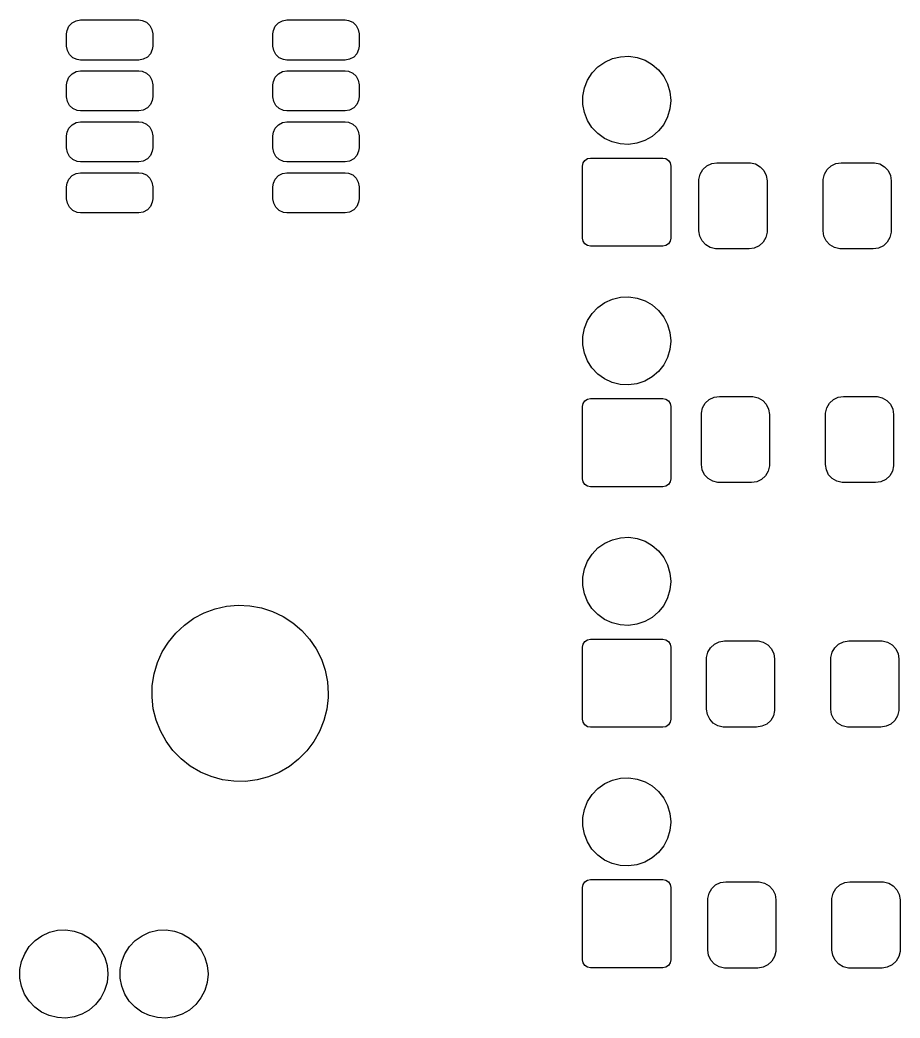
# Model space of a CAD drawing. Extents: x 10 to 584, y -410 to -10.
# Drawn here: x 224.91 to 246.88, y -203.02 to -178.12 of the extents above; entities that cross this region are included whole.
import ezdxf

# ---------------------------------------------------------------- set-up
doc = ezdxf.new("R2010")
doc.units = 0
doc.layers.add('BLACK', color=7, linetype='CONTINUOUS')

msp = doc.modelspace()

# ---------------------------------------------------------------- linework, layer by layer
at = {"layer": 'BLACK', "linetype": 'CONTINUOUS'}
for p, q in [((226.135, -178.282), (226.213, -178.197)), ((226.213, -178.197), (226.314, -178.143)), ((226.314, -178.143), (226.427, -178.124)), ((226.427, -178.124), (227.877, -178.124)), ((227.877, -178.124), (227.964, -178.135)), ((227.964, -178.135), (228.069, -178.181)), ((228.069, -178.181), (228.154, -178.259)), ((228.154, -178.259), (228.208, -178.36)), ((231.285, -178.282), (231.363, -178.197)), ((231.363, -178.197), (231.464, -178.143)), ((231.464, -178.143), (231.577, -178.124)), ((231.577, -178.124), (233.027, -178.124)), ((233.027, -178.124), (233.114, -178.135)), ((233.114, -178.135), (233.219, -178.181)), ((233.219, -178.181), (233.304, -178.259)), ((233.304, -178.259), (233.358, -178.36)), ((226.077, -178.474), (226.088, -178.387)), ((226.077, -178.774), (226.077, -178.474)), ((226.088, -178.387), (226.135, -178.282)), ((228.208, -178.36), (228.227, -178.474)), ((228.227, -178.474), (228.227, -178.774)), ((231.227, -178.474), (231.238, -178.387)), ((231.227, -178.774), (231.227, -178.474)), ((231.238, -178.387), (231.285, -178.282)), ((233.358, -178.36), (233.377, -178.474)), ((233.377, -178.474), (233.377, -178.774)), ((226.096, -178.887), (226.077, -178.774)), ((226.151, -178.988), (226.096, -178.887)), ((226.235, -179.066), (226.151, -178.988)), ((228.17, -178.966), (228.092, -179.05)), ((228.216, -178.861), (228.17, -178.966)), ((228.227, -178.774), (228.216, -178.861)), ((231.246, -178.887), (231.227, -178.774)), ((231.301, -178.988), (231.246, -178.887)), ((231.385, -179.066), (231.301, -178.988)), ((233.32, -178.966), (233.242, -179.05)), ((233.366, -178.861), (233.32, -178.966)), ((233.377, -178.774), (233.366, -178.861)), ((226.34, -179.113), (226.235, -179.066)), ((226.427, -179.124), (226.34, -179.113)), ((227.877, -179.124), (226.427, -179.124)), ((227.991, -179.105), (227.877, -179.124)), ((228.092, -179.05), (227.991, -179.105)), ((231.49, -179.113), (231.385, -179.066)), ((231.577, -179.124), (231.49, -179.113)), ((233.027, -179.124), (231.577, -179.124)), ((233.141, -179.105), (233.027, -179.124)), ((233.242, -179.05), (233.141, -179.105)), ((239.338, -179.296), (239.509, -179.175)), ((239.509, -179.175), (239.699, -179.089)), ((239.699, -179.089), (239.902, -179.04)), ((239.902, -179.04), (240.111, -179.03)), ((240.111, -179.03), (240.318, -179.06)), ((240.318, -179.06), (240.515, -179.129)), ((240.515, -179.129), (240.696, -179.233)), ((240.696, -179.233), (240.854, -179.37)), ((226.135, -179.552), (226.213, -179.467)), ((226.213, -179.467), (226.314, -179.413)), ((226.314, -179.413), (226.427, -179.394)), ((226.427, -179.394), (227.877, -179.394)), ((227.877, -179.394), (227.964, -179.405)), ((227.964, -179.405), (228.069, -179.451)), ((228.069, -179.451), (228.154, -179.529)), ((231.285, -179.552), (231.363, -179.467)), ((231.363, -179.467), (231.464, -179.413)), ((231.464, -179.413), (231.577, -179.394)), ((231.577, -179.394), (233.027, -179.394)), ((233.027, -179.394), (233.114, -179.405)), ((233.114, -179.405), (233.219, -179.451)), ((233.219, -179.451), (233.304, -179.529)), ((239.081, -179.623), (239.194, -179.447)), ((239.194, -179.447), (239.338, -179.296)), ((240.854, -179.37), (240.983, -179.535)), ((226.077, -179.744), (226.088, -179.657)), ((226.077, -180.044), (226.077, -179.744)), ((226.088, -179.657), (226.135, -179.552)), ((228.154, -179.529), (228.208, -179.63)), ((228.208, -179.63), (228.227, -179.744)), ((228.227, -179.744), (228.227, -180.044)), ((231.227, -179.744), (231.238, -179.657)), ((231.227, -180.044), (231.227, -179.744)), ((231.238, -179.657), (231.285, -179.552)), ((233.304, -179.529), (233.358, -179.63)), ((233.358, -179.63), (233.377, -179.744)), ((233.377, -179.744), (233.377, -180.044)), ((239.002, -179.816), (239.081, -179.623)), ((240.983, -179.535), (241.079, -179.72)), ((241.079, -179.72), (241.137, -179.921)), ((238.962, -180.021), (239.002, -179.816)), ((241.137, -179.921), (241.157, -180.129)), ((226.096, -180.157), (226.077, -180.044)), ((226.151, -180.258), (226.096, -180.157)), ((226.235, -180.336), (226.151, -180.258)), ((228.17, -180.236), (228.092, -180.32)), ((228.216, -180.131), (228.17, -180.236)), ((228.227, -180.044), (228.216, -180.131)), ((231.246, -180.157), (231.227, -180.044)), ((231.301, -180.258), (231.246, -180.157)), ((231.385, -180.336), (231.301, -180.258)), ((233.32, -180.236), (233.242, -180.32)), ((233.366, -180.131), (233.32, -180.236)), ((233.377, -180.044), (233.366, -180.131)), ((238.962, -180.23), (238.962, -180.021)), ((239.001, -180.436), (238.962, -180.23)), ((241.157, -180.135), (241.136, -180.342)), ((241.157, -180.129), (241.157, -180.135)), ((226.34, -180.383), (226.235, -180.336)), ((226.427, -180.394), (226.34, -180.383)), ((227.877, -180.394), (226.427, -180.394)), ((227.991, -180.375), (227.877, -180.394)), ((228.092, -180.32), (227.991, -180.375)), ((231.49, -180.383), (231.385, -180.336)), ((231.577, -180.394), (231.49, -180.383)), ((233.027, -180.394), (231.577, -180.394)), ((233.141, -180.375), (233.027, -180.394)), ((233.242, -180.32), (233.141, -180.375)), ((239.078, -180.63), (239.001, -180.436)), ((241.136, -180.342), (241.076, -180.543)), ((226.135, -180.822), (226.213, -180.737)), ((226.213, -180.737), (226.314, -180.683)), ((226.314, -180.683), (226.427, -180.664)), ((226.427, -180.664), (227.877, -180.664)), ((227.877, -180.664), (227.964, -180.675)), ((227.964, -180.675), (228.069, -180.721)), ((228.069, -180.721), (228.154, -180.799)), ((231.285, -180.822), (231.363, -180.737)), ((231.363, -180.737), (231.464, -180.683)), ((231.464, -180.683), (231.577, -180.664)), ((231.577, -180.664), (233.027, -180.664)), ((233.027, -180.664), (233.114, -180.675)), ((233.114, -180.675), (233.219, -180.721)), ((233.219, -180.721), (233.304, -180.799)), ((239.19, -180.806), (239.078, -180.63)), ((240.98, -180.728), (240.85, -180.892)), ((241.076, -180.543), (240.98, -180.728)), ((226.077, -181.014), (226.088, -180.927)), ((226.088, -180.927), (226.135, -180.822)), ((228.154, -180.799), (228.208, -180.9)), ((228.208, -180.9), (228.227, -181.014)), ((231.227, -181.014), (231.238, -180.927)), ((231.238, -180.927), (231.285, -180.822)), ((233.304, -180.799), (233.358, -180.9)), ((233.358, -180.9), (233.377, -181.014)), ((239.334, -180.958), (239.19, -180.806)), ((239.504, -181.08), (239.334, -180.958)), ((240.85, -180.892), (240.691, -181.028)), ((226.077, -181.314), (226.077, -181.014)), ((228.227, -181.014), (228.227, -181.314)), ((231.227, -181.314), (231.227, -181.014)), ((233.377, -181.014), (233.377, -181.314)), ((239.694, -181.167), (239.504, -181.08)), ((239.897, -181.217), (239.694, -181.167)), ((240.105, -181.228), (239.897, -181.217)), ((240.312, -181.199), (240.105, -181.228)), ((240.51, -181.131), (240.312, -181.199)), ((240.691, -181.028), (240.51, -181.131)), ((226.096, -181.427), (226.077, -181.314)), ((226.151, -181.528), (226.096, -181.427)), ((228.17, -181.506), (228.092, -181.59)), ((228.216, -181.401), (228.17, -181.506)), ((228.227, -181.314), (228.216, -181.401)), ((231.246, -181.427), (231.227, -181.314)), ((231.301, -181.528), (231.246, -181.427)), ((233.32, -181.506), (233.242, -181.59)), ((233.366, -181.401), (233.32, -181.506)), ((233.377, -181.314), (233.366, -181.401)), ((226.235, -181.606), (226.151, -181.528)), ((226.34, -181.653), (226.235, -181.606)), ((226.427, -181.664), (226.34, -181.653)), ((227.877, -181.664), (226.427, -181.664)), ((227.991, -181.645), (227.877, -181.664)), ((228.092, -181.59), (227.991, -181.645)), ((231.385, -181.606), (231.301, -181.528)), ((231.49, -181.653), (231.385, -181.606)), ((231.577, -181.664), (231.49, -181.653)), ((233.027, -181.664), (231.577, -181.664)), ((233.141, -181.645), (233.027, -181.664)), ((233.242, -181.59), (233.141, -181.645)), ((238.957, -181.769), (238.972, -181.692)), ((238.972, -181.692), (239.016, -181.627)), ((239.016, -181.627), (239.081, -181.584)), ((239.081, -181.584), (239.157, -181.569)), ((239.157, -181.569), (240.957, -181.569)), ((240.957, -181.569), (241.034, -181.584)), ((241.034, -181.584), (241.099, -181.627)), ((241.099, -181.627), (241.142, -181.692)), ((241.142, -181.692), (241.157, -181.769)), ((242.057, -181.763), (242.178, -181.705)), ((242.178, -181.705), (242.31, -181.685)), ((242.31, -181.685), (243.11, -181.685)), ((243.11, -181.685), (243.145, -181.686)), ((243.145, -181.686), (243.276, -181.717)), ((243.276, -181.717), (243.391, -181.784)), ((245.157, -181.763), (245.278, -181.705)), ((245.278, -181.705), (245.41, -181.685)), ((245.41, -181.685), (246.21, -181.685)), ((246.21, -181.685), (246.245, -181.686)), ((246.245, -181.686), (246.376, -181.717)), ((246.376, -181.717), (246.491, -181.784)), ((226.213, -182.007), (226.314, -181.953)), ((226.314, -181.953), (226.427, -181.934)), ((226.427, -181.934), (227.877, -181.934)), ((227.877, -181.934), (227.964, -181.945)), ((227.964, -181.945), (228.069, -181.991)), ((228.069, -181.991), (228.154, -182.069)), ((231.363, -182.007), (231.464, -181.953)), ((231.464, -181.953), (231.577, -181.934)), ((231.577, -181.934), (233.027, -181.934)), ((233.027, -181.934), (233.114, -181.945)), ((233.114, -181.945), (233.219, -181.991)), ((233.219, -181.991), (233.304, -182.069)), ((238.957, -183.569), (238.957, -181.769)), ((241.157, -181.769), (241.157, -183.569)), ((241.861, -182.1), (241.892, -181.969)), ((241.892, -181.969), (241.959, -181.854)), ((241.959, -181.854), (242.057, -181.763)), ((243.391, -181.784), (243.482, -181.882)), ((243.482, -181.882), (243.54, -182.003)), ((243.54, -182.003), (243.56, -182.135)), ((244.961, -182.1), (244.992, -181.969)), ((244.992, -181.969), (245.059, -181.854)), ((245.059, -181.854), (245.157, -181.763)), ((246.491, -181.784), (246.582, -181.882)), ((246.582, -181.882), (246.64, -182.003)), ((246.64, -182.003), (246.66, -182.135)), ((226.077, -182.284), (226.088, -182.197)), ((226.088, -182.197), (226.135, -182.092)), ((226.135, -182.092), (226.213, -182.007)), ((228.154, -182.069), (228.208, -182.17)), ((228.208, -182.17), (228.227, -182.284)), ((231.227, -182.284), (231.238, -182.197)), ((231.238, -182.197), (231.285, -182.092)), ((231.285, -182.092), (231.363, -182.007)), ((233.304, -182.069), (233.358, -182.17)), ((233.358, -182.17), (233.377, -182.284)), ((241.86, -182.135), (241.861, -182.1)), ((241.86, -183.385), (241.86, -182.135)), ((243.56, -182.135), (243.56, -183.385)), ((244.96, -182.135), (244.961, -182.1)), ((244.96, -183.385), (244.96, -182.135)), ((246.66, -182.135), (246.66, -183.385)), ((226.077, -182.584), (226.077, -182.284)), ((228.227, -182.284), (228.227, -182.584)), ((231.227, -182.584), (231.227, -182.284)), ((233.377, -182.284), (233.377, -182.584)), ((226.096, -182.697), (226.077, -182.584)), ((226.151, -182.798), (226.096, -182.697)), ((228.216, -182.671), (228.17, -182.776)), ((228.227, -182.584), (228.216, -182.671)), ((231.246, -182.697), (231.227, -182.584)), ((231.301, -182.798), (231.246, -182.697)), ((233.366, -182.671), (233.32, -182.776)), ((233.377, -182.584), (233.366, -182.671)), ((226.235, -182.876), (226.151, -182.798)), ((226.34, -182.923), (226.235, -182.876)), ((226.427, -182.934), (226.34, -182.923)), ((227.877, -182.934), (226.427, -182.934)), ((227.991, -182.915), (227.877, -182.934)), ((228.092, -182.86), (227.991, -182.915)), ((228.17, -182.776), (228.092, -182.86)), ((231.385, -182.876), (231.301, -182.798)), ((231.49, -182.923), (231.385, -182.876)), ((231.577, -182.934), (231.49, -182.923)), ((233.027, -182.934), (231.577, -182.934)), ((233.141, -182.915), (233.027, -182.934)), ((233.242, -182.86), (233.141, -182.915)), ((233.32, -182.776), (233.242, -182.86)), ((241.88, -183.517), (241.86, -183.385)), ((243.559, -183.42), (243.528, -183.551)), ((243.56, -183.385), (243.559, -183.42)), ((244.98, -183.517), (244.96, -183.385)), ((246.659, -183.42), (246.628, -183.551)), ((246.66, -183.385), (246.659, -183.42)), ((238.972, -183.645), (238.957, -183.569)), ((239.016, -183.71), (238.972, -183.645)), ((239.081, -183.754), (239.016, -183.71)), ((241.099, -183.71), (241.034, -183.754)), ((241.142, -183.645), (241.099, -183.71)), ((241.157, -183.569), (241.142, -183.645)), ((241.938, -183.638), (241.88, -183.517)), ((242.029, -183.736), (241.938, -183.638)), ((242.144, -183.803), (242.029, -183.736)), ((243.461, -183.666), (243.363, -183.757)), ((243.528, -183.551), (243.461, -183.666)), ((245.038, -183.638), (244.98, -183.517)), ((245.129, -183.736), (245.038, -183.638)), ((245.244, -183.803), (245.129, -183.736)), ((246.561, -183.666), (246.463, -183.757)), ((246.628, -183.551), (246.561, -183.666)), ((239.157, -183.769), (239.081, -183.754)), ((240.957, -183.769), (239.157, -183.769)), ((241.034, -183.754), (240.957, -183.769)), ((242.275, -183.834), (242.144, -183.803)), ((242.31, -183.835), (242.275, -183.834)), ((243.11, -183.835), (242.31, -183.835)), ((243.242, -183.815), (243.11, -183.835)), ((243.363, -183.757), (243.242, -183.815)), ((245.375, -183.834), (245.244, -183.803)), ((245.41, -183.835), (245.375, -183.834)), ((246.21, -183.835), (245.41, -183.835)), ((246.342, -183.815), (246.21, -183.835)), ((246.463, -183.757), (246.342, -183.815)), ((239.338, -185.296), (239.509, -185.175)), ((239.509, -185.175), (239.699, -185.089)), ((239.699, -185.089), (239.902, -185.04)), ((239.902, -185.04), (240.111, -185.03)), ((240.111, -185.03), (240.318, -185.06)), ((240.318, -185.06), (240.515, -185.129)), ((240.515, -185.129), (240.696, -185.233)), ((240.696, -185.233), (240.854, -185.37)), ((239.081, -185.623), (239.194, -185.447)), ((239.194, -185.447), (239.338, -185.296)), ((240.854, -185.37), (240.983, -185.535)), ((239.002, -185.816), (239.081, -185.623)), ((240.983, -185.535), (241.079, -185.72)), ((241.079, -185.72), (241.137, -185.921)), ((238.962, -186.021), (239.002, -185.816)), ((241.137, -185.921), (241.157, -186.129)), ((238.962, -186.23), (238.962, -186.021)), ((239.001, -186.436), (238.962, -186.23)), ((241.157, -186.135), (241.136, -186.342)), ((241.157, -186.129), (241.157, -186.135)), ((239.078, -186.63), (239.001, -186.436)), ((241.136, -186.342), (241.076, -186.543)), ((239.19, -186.806), (239.078, -186.63)), ((240.98, -186.728), (240.85, -186.892)), ((241.076, -186.543), (240.98, -186.728)), ((239.334, -186.958), (239.19, -186.806)), ((239.504, -187.08), (239.334, -186.958)), ((240.85, -186.892), (240.691, -187.028)), ((239.694, -187.167), (239.504, -187.08)), ((239.897, -187.217), (239.694, -187.167)), ((240.105, -187.228), (239.897, -187.217)), ((240.312, -187.199), (240.105, -187.228)), ((240.51, -187.131), (240.312, -187.199)), ((240.691, -187.028), (240.51, -187.131)), ((238.957, -187.769), (238.972, -187.692)), ((238.972, -187.692), (239.016, -187.627)), ((239.016, -187.627), (239.081, -187.584)), ((239.081, -187.584), (239.157, -187.569)), ((239.157, -187.569), (240.957, -187.569)), ((240.957, -187.569), (241.034, -187.584)), ((241.034, -187.584), (241.099, -187.627)), ((241.099, -187.627), (241.142, -187.692)), ((241.142, -187.692), (241.157, -187.769)), ((241.952, -187.799), (242.019, -187.684)), ((242.019, -187.684), (242.117, -187.593)), ((242.117, -187.593), (242.238, -187.535)), ((242.238, -187.535), (242.37, -187.515)), ((242.37, -187.515), (243.17, -187.515)), ((243.17, -187.515), (243.205, -187.516)), ((243.205, -187.516), (243.336, -187.547)), ((243.336, -187.547), (243.451, -187.614)), ((243.451, -187.614), (243.542, -187.712)), ((243.542, -187.712), (243.6, -187.833)), ((245.052, -187.799), (245.119, -187.684)), ((245.119, -187.684), (245.217, -187.593)), ((245.217, -187.593), (245.338, -187.535)), ((245.338, -187.535), (245.47, -187.515)), ((245.47, -187.515), (246.27, -187.515)), ((246.27, -187.515), (246.305, -187.516)), ((246.305, -187.516), (246.436, -187.547)), ((246.436, -187.547), (246.551, -187.614)), ((246.551, -187.614), (246.642, -187.712)), ((246.642, -187.712), (246.7, -187.833)), ((238.957, -189.569), (238.957, -187.769)), ((241.157, -187.769), (241.157, -189.569)), ((241.92, -187.965), (241.921, -187.93)), ((241.92, -189.215), (241.92, -187.965)), ((241.921, -187.93), (241.952, -187.799)), ((243.6, -187.833), (243.62, -187.965)), ((243.62, -187.965), (243.62, -189.215)), ((245.02, -187.965), (245.021, -187.93)), ((245.02, -189.215), (245.02, -187.965)), ((245.021, -187.93), (245.052, -187.799)), ((246.7, -187.833), (246.72, -187.965)), ((246.72, -187.965), (246.72, -189.215)), ((241.94, -189.347), (241.92, -189.215)), ((243.62, -189.215), (243.619, -189.25)), ((245.04, -189.347), (245.02, -189.215)), ((246.72, -189.215), (246.719, -189.25)), ((241.998, -189.468), (241.94, -189.347)), ((242.089, -189.566), (241.998, -189.468)), ((243.588, -189.381), (243.521, -189.496)), ((243.619, -189.25), (243.588, -189.381)), ((245.098, -189.468), (245.04, -189.347)), ((245.189, -189.566), (245.098, -189.468)), ((246.688, -189.381), (246.621, -189.496)), ((246.719, -189.25), (246.688, -189.381)), ((238.972, -189.645), (238.957, -189.569)), ((239.016, -189.71), (238.972, -189.645)), ((239.081, -189.754), (239.016, -189.71)), ((241.099, -189.71), (241.034, -189.754)), ((241.142, -189.645), (241.099, -189.71)), ((241.157, -189.569), (241.142, -189.645)), ((242.204, -189.633), (242.089, -189.566)), ((242.335, -189.664), (242.204, -189.633)), ((242.37, -189.665), (242.335, -189.664)), ((243.17, -189.665), (242.37, -189.665)), ((243.302, -189.645), (243.17, -189.665)), ((243.423, -189.587), (243.302, -189.645)), ((243.521, -189.496), (243.423, -189.587)), ((245.304, -189.633), (245.189, -189.566)), ((245.435, -189.664), (245.304, -189.633)), ((245.47, -189.665), (245.435, -189.664)), ((246.27, -189.665), (245.47, -189.665)), ((246.402, -189.645), (246.27, -189.665)), ((246.523, -189.587), (246.402, -189.645)), ((246.621, -189.496), (246.523, -189.587)), ((239.157, -189.769), (239.081, -189.754)), ((240.957, -189.769), (239.157, -189.769)), ((241.034, -189.754), (240.957, -189.769)), ((239.338, -191.296), (239.509, -191.175)), ((239.509, -191.175), (239.699, -191.089)), ((239.699, -191.089), (239.902, -191.04)), ((239.902, -191.04), (240.111, -191.03)), ((240.111, -191.03), (240.318, -191.06)), ((240.318, -191.06), (240.515, -191.129)), ((240.515, -191.129), (240.696, -191.233)), ((239.081, -191.623), (239.194, -191.447)), ((239.194, -191.447), (239.338, -191.296)), ((240.696, -191.233), (240.854, -191.37)), ((240.854, -191.37), (240.983, -191.535)), ((239.002, -191.816), (239.081, -191.623)), ((240.983, -191.535), (241.079, -191.72)), ((238.962, -192.021), (239.002, -191.816)), ((241.079, -191.72), (241.137, -191.921)), ((241.137, -191.921), (241.157, -192.129)), ((238.962, -192.23), (238.962, -192.021)), ((241.157, -192.135), (241.136, -192.342)), ((241.157, -192.129), (241.157, -192.135)), ((239.001, -192.436), (238.962, -192.23)), ((239.078, -192.63), (239.001, -192.436)), ((241.136, -192.342), (241.076, -192.543)), ((239.19, -192.806), (239.078, -192.63)), ((241.076, -192.543), (240.98, -192.728)), ((229.254, -193.049), (229.512, -192.913)), ((229.512, -192.913), (229.786, -192.812)), ((229.786, -192.812), (230.071, -192.749)), ((230.071, -192.749), (230.361, -192.723)), ((230.361, -192.723), (230.652, -192.737)), ((230.652, -192.737), (230.939, -192.788)), ((230.939, -192.788), (231.217, -192.877)), ((231.217, -192.877), (231.48, -193.002)), ((239.334, -192.958), (239.19, -192.806)), ((239.504, -193.08), (239.334, -192.958)), ((240.85, -192.892), (240.691, -193.028)), ((240.98, -192.728), (240.85, -192.892)), ((229.017, -193.218), (229.254, -193.049)), ((231.48, -193.002), (231.725, -193.161)), ((231.725, -193.161), (231.946, -193.351)), ((239.694, -193.167), (239.504, -193.08)), ((239.897, -193.217), (239.694, -193.167)), ((240.312, -193.199), (240.105, -193.228)), ((240.51, -193.131), (240.312, -193.199)), ((240.691, -193.028), (240.51, -193.131)), ((228.618, -193.642), (228.803, -193.417)), ((228.803, -193.417), (229.017, -193.218)), ((231.946, -193.351), (232.141, -193.568)), ((240.105, -193.228), (239.897, -193.217)), ((228.465, -193.89), (228.618, -193.642)), ((232.141, -193.568), (232.305, -193.81)), ((238.957, -193.769), (238.972, -193.692)), ((238.972, -193.692), (239.016, -193.627)), ((239.016, -193.627), (239.081, -193.584)), ((239.081, -193.584), (239.157, -193.569)), ((239.157, -193.569), (240.957, -193.569)), ((240.957, -193.569), (241.034, -193.584)), ((241.034, -193.584), (241.099, -193.627)), ((241.099, -193.627), (241.142, -193.692)), ((241.142, -193.692), (241.157, -193.769)), ((242.149, -193.784), (242.247, -193.693)), ((242.247, -193.693), (242.368, -193.635)), ((242.368, -193.635), (242.5, -193.615)), ((242.5, -193.615), (243.3, -193.615)), ((243.3, -193.615), (243.335, -193.616)), ((243.335, -193.616), (243.466, -193.647)), ((243.466, -193.647), (243.581, -193.714)), ((245.249, -193.784), (245.347, -193.693)), ((245.347, -193.693), (245.468, -193.635)), ((245.468, -193.635), (245.6, -193.615)), ((245.6, -193.615), (246.4, -193.615)), ((246.4, -193.615), (246.435, -193.616)), ((246.435, -193.616), (246.566, -193.647)), ((246.566, -193.647), (246.681, -193.714)), ((228.345, -194.156), (228.465, -193.89)), ((232.305, -193.81), (232.435, -194.07)), ((238.957, -195.569), (238.957, -193.769)), ((241.157, -193.769), (241.157, -195.569)), ((242.051, -194.03), (242.082, -193.899)), ((242.082, -193.899), (242.149, -193.784)), ((243.581, -193.714), (243.672, -193.812)), ((243.672, -193.812), (243.73, -193.933)), ((243.73, -193.933), (243.75, -194.065)), ((245.151, -194.03), (245.182, -193.899)), ((245.182, -193.899), (245.249, -193.784)), ((246.681, -193.714), (246.772, -193.812)), ((246.772, -193.812), (246.83, -193.933)), ((246.83, -193.933), (246.85, -194.065)), ((228.262, -194.435), (228.345, -194.156)), ((232.435, -194.07), (232.53, -194.346)), ((242.05, -194.065), (242.051, -194.03)), ((242.05, -195.315), (242.05, -194.065)), ((243.75, -194.065), (243.75, -195.315)), ((245.15, -194.065), (245.151, -194.03)), ((245.15, -195.315), (245.15, -194.065)), ((246.85, -194.065), (246.85, -195.315)), ((228.216, -194.723), (228.262, -194.435)), ((232.53, -194.346), (232.588, -194.632)), ((232.588, -194.632), (232.607, -194.923)), ((228.209, -195.015), (228.216, -194.723)), ((232.607, -194.923), (232.605, -195.03)), ((228.241, -195.305), (228.209, -195.015)), ((232.605, -195.03), (232.571, -195.32)), ((228.31, -195.588), (228.241, -195.305)), ((232.571, -195.32), (232.5, -195.603)), ((242.07, -195.447), (242.05, -195.315)), ((242.128, -195.568), (242.07, -195.447)), ((243.749, -195.35), (243.718, -195.481)), ((243.75, -195.315), (243.749, -195.35)), ((245.17, -195.447), (245.15, -195.315)), ((245.228, -195.568), (245.17, -195.447)), ((246.849, -195.35), (246.818, -195.481)), ((246.85, -195.315), (246.849, -195.35)), ((228.417, -195.86), (228.31, -195.588)), ((232.5, -195.603), (232.391, -195.873)), ((238.972, -195.645), (238.957, -195.569)), ((239.016, -195.71), (238.972, -195.645)), ((241.142, -195.645), (241.099, -195.71)), ((241.157, -195.569), (241.142, -195.645)), ((242.219, -195.666), (242.128, -195.568)), ((242.334, -195.733), (242.219, -195.666)), ((243.553, -195.687), (243.432, -195.745)), ((243.651, -195.596), (243.553, -195.687)), ((243.718, -195.481), (243.651, -195.596)), ((245.319, -195.666), (245.228, -195.568)), ((245.434, -195.733), (245.319, -195.666)), ((246.653, -195.687), (246.532, -195.745)), ((246.751, -195.596), (246.653, -195.687)), ((246.818, -195.481), (246.751, -195.596)), ((228.558, -196.115), (228.417, -195.86)), ((232.391, -195.873), (232.248, -196.127)), ((239.081, -195.754), (239.016, -195.71)), ((239.157, -195.769), (239.081, -195.754)), ((240.957, -195.769), (239.157, -195.769)), ((241.034, -195.754), (240.957, -195.769)), ((241.099, -195.71), (241.034, -195.754)), ((242.465, -195.764), (242.334, -195.733)), ((242.5, -195.765), (242.465, -195.764)), ((243.3, -195.765), (242.5, -195.765)), ((243.432, -195.745), (243.3, -195.765)), ((245.565, -195.764), (245.434, -195.733)), ((245.6, -195.765), (245.565, -195.764)), ((246.4, -195.765), (245.6, -195.765)), ((246.532, -195.745), (246.4, -195.765)), ((228.732, -196.349), (228.558, -196.115)), ((232.248, -196.127), (232.073, -196.36)), ((228.935, -196.558), (228.732, -196.349)), ((232.073, -196.36), (231.868, -196.568)), ((229.164, -196.738), (228.935, -196.558)), ((231.868, -196.568), (231.637, -196.747)), ((229.415, -196.886), (229.164, -196.738)), ((229.684, -197), (229.415, -196.886)), ((231.385, -196.893), (231.116, -197.005)), ((231.637, -196.747), (231.385, -196.893)), ((229.965, -197.078), (229.684, -197)), ((230.254, -197.117), (229.965, -197.078)), ((230.545, -197.118), (230.254, -197.117)), ((230.835, -197.081), (230.545, -197.118)), ((231.116, -197.005), (230.835, -197.081)), ((239.338, -197.296), (239.509, -197.175)), ((239.509, -197.175), (239.699, -197.089)), ((239.699, -197.089), (239.902, -197.04)), ((239.902, -197.04), (240.111, -197.03)), ((240.111, -197.03), (240.318, -197.06)), ((240.318, -197.06), (240.515, -197.129)), ((240.515, -197.129), (240.696, -197.233)), ((239.194, -197.447), (239.338, -197.296)), ((240.696, -197.233), (240.854, -197.37)), ((240.854, -197.37), (240.983, -197.535)), ((239.002, -197.816), (239.081, -197.623)), ((239.081, -197.623), (239.194, -197.447)), ((240.983, -197.535), (241.079, -197.72)), ((238.962, -198.021), (239.002, -197.816)), ((241.079, -197.72), (241.137, -197.921)), ((241.137, -197.921), (241.157, -198.129)), ((238.962, -198.23), (238.962, -198.021)), ((241.157, -198.135), (241.136, -198.342)), ((241.157, -198.129), (241.157, -198.135)), ((239.001, -198.436), (238.962, -198.23)), ((239.078, -198.63), (239.001, -198.436)), ((241.136, -198.342), (241.076, -198.543)), ((239.19, -198.806), (239.078, -198.63)), ((241.076, -198.543), (240.98, -198.728)), ((239.334, -198.958), (239.19, -198.806)), ((240.85, -198.892), (240.691, -199.028)), ((240.98, -198.728), (240.85, -198.892)), ((239.504, -199.08), (239.334, -198.958)), ((239.694, -199.167), (239.504, -199.08)), ((239.897, -199.217), (239.694, -199.167)), ((240.51, -199.131), (240.312, -199.199)), ((240.691, -199.028), (240.51, -199.131)), ((240.105, -199.228), (239.897, -199.217)), ((240.312, -199.199), (240.105, -199.228)), ((238.972, -199.692), (239.016, -199.627)), ((239.016, -199.627), (239.081, -199.584)), ((239.081, -199.584), (239.157, -199.569)), ((239.157, -199.569), (240.957, -199.569)), ((240.957, -199.569), (241.034, -199.584)), ((241.034, -199.584), (241.099, -199.627)), ((241.099, -199.627), (241.142, -199.692)), ((242.277, -199.703), (242.398, -199.645)), ((242.398, -199.645), (242.53, -199.625)), ((242.53, -199.625), (243.33, -199.625)), ((243.33, -199.625), (243.365, -199.626)), ((243.365, -199.626), (243.496, -199.657)), ((243.496, -199.657), (243.611, -199.724)), ((245.377, -199.703), (245.498, -199.645)), ((245.498, -199.645), (245.63, -199.625)), ((245.63, -199.625), (246.43, -199.625)), ((246.43, -199.625), (246.465, -199.626)), ((246.465, -199.626), (246.596, -199.657)), ((246.596, -199.657), (246.711, -199.724)), ((238.957, -199.769), (238.972, -199.692)), ((238.957, -201.569), (238.957, -199.769)), ((241.142, -199.692), (241.157, -199.769)), ((241.157, -199.769), (241.157, -201.569)), ((242.081, -200.04), (242.112, -199.909)), ((242.112, -199.909), (242.179, -199.794)), ((242.179, -199.794), (242.277, -199.703)), ((243.611, -199.724), (243.702, -199.822)), ((243.702, -199.822), (243.76, -199.943)), ((245.181, -200.04), (245.212, -199.909)), ((245.212, -199.909), (245.279, -199.794)), ((245.279, -199.794), (245.377, -199.703)), ((246.711, -199.724), (246.802, -199.822)), ((246.802, -199.822), (246.86, -199.943)), ((242.08, -200.075), (242.081, -200.04)), ((242.08, -201.325), (242.08, -200.075)), ((243.76, -199.943), (243.78, -200.075)), ((243.78, -200.075), (243.78, -201.325)), ((245.18, -200.075), (245.181, -200.04)), ((245.18, -201.325), (245.18, -200.075)), ((246.86, -199.943), (246.88, -200.075)), ((246.88, -200.075), (246.88, -201.325)), ((225.459, -200.969), (225.649, -200.883)), ((225.649, -200.883), (225.852, -200.834)), ((225.852, -200.834), (226.061, -200.824)), ((226.061, -200.824), (226.268, -200.854)), ((226.268, -200.854), (226.465, -200.923)), ((226.465, -200.923), (226.646, -201.027)), ((227.959, -200.969), (228.149, -200.883)), ((228.149, -200.883), (228.352, -200.834)), ((228.352, -200.834), (228.561, -200.824)), ((228.561, -200.824), (228.768, -200.854)), ((228.768, -200.854), (228.965, -200.923)), ((228.965, -200.923), (229.146, -201.027)), ((225.144, -201.241), (225.288, -201.09)), ((225.288, -201.09), (225.459, -200.969)), ((226.646, -201.027), (226.804, -201.164)), ((226.804, -201.164), (226.933, -201.329)), ((227.644, -201.241), (227.788, -201.09)), ((227.788, -201.09), (227.959, -200.969)), ((229.146, -201.027), (229.304, -201.164)), ((229.304, -201.164), (229.433, -201.329)), ((224.952, -201.61), (225.031, -201.417)), ((225.031, -201.417), (225.144, -201.241)), ((226.933, -201.329), (227.029, -201.514)), ((227.452, -201.61), (227.531, -201.417)), ((227.531, -201.417), (227.644, -201.241)), ((229.433, -201.329), (229.529, -201.514)), ((242.1, -201.457), (242.08, -201.325)), ((243.779, -201.36), (243.748, -201.491)), ((243.78, -201.325), (243.779, -201.36)), ((245.2, -201.457), (245.18, -201.325)), ((246.879, -201.36), (246.848, -201.491)), ((246.88, -201.325), (246.879, -201.36)), ((224.912, -201.815), (224.952, -201.61)), ((227.029, -201.514), (227.087, -201.715)), ((227.412, -201.815), (227.452, -201.61)), ((229.529, -201.514), (229.587, -201.715)), ((238.972, -201.645), (238.957, -201.569)), ((239.016, -201.71), (238.972, -201.645)), ((241.142, -201.645), (241.099, -201.71)), ((241.157, -201.569), (241.142, -201.645)), ((242.158, -201.578), (242.1, -201.457)), ((242.249, -201.676), (242.158, -201.578)), ((243.681, -201.606), (243.583, -201.697)), ((243.748, -201.491), (243.681, -201.606)), ((245.258, -201.578), (245.2, -201.457)), ((245.349, -201.676), (245.258, -201.578)), ((246.781, -201.606), (246.683, -201.697)), ((246.848, -201.491), (246.781, -201.606)), ((224.912, -202.024), (224.912, -201.815)), ((227.087, -201.715), (227.107, -201.923)), ((227.412, -202.024), (227.412, -201.815)), ((229.587, -201.715), (229.607, -201.923)), ((239.081, -201.754), (239.016, -201.71)), ((239.157, -201.769), (239.081, -201.754)), ((240.957, -201.769), (239.157, -201.769)), ((241.034, -201.754), (240.957, -201.769)), ((241.099, -201.71), (241.034, -201.754)), ((242.364, -201.743), (242.249, -201.676)), ((242.495, -201.774), (242.364, -201.743)), ((242.53, -201.775), (242.495, -201.774)), ((243.33, -201.775), (242.53, -201.775)), ((243.462, -201.755), (243.33, -201.775)), ((243.583, -201.697), (243.462, -201.755)), ((245.464, -201.743), (245.349, -201.676)), ((245.595, -201.774), (245.464, -201.743)), ((245.63, -201.775), (245.595, -201.774)), ((246.43, -201.775), (245.63, -201.775)), ((246.562, -201.755), (246.43, -201.775)), ((246.683, -201.697), (246.562, -201.755)), ((224.951, -202.23), (224.912, -202.024)), ((227.086, -202.136), (227.026, -202.337)), ((227.107, -201.929), (227.086, -202.136)), ((227.107, -201.923), (227.107, -201.929)), ((227.451, -202.23), (227.412, -202.024)), ((229.586, -202.136), (229.526, -202.337)), ((229.607, -201.929), (229.586, -202.136)), ((229.607, -201.923), (229.607, -201.929)), ((225.028, -202.424), (224.951, -202.23)), ((227.026, -202.337), (226.93, -202.522)), ((227.528, -202.424), (227.451, -202.23)), ((229.526, -202.337), (229.43, -202.522)), ((225.14, -202.6), (225.028, -202.424)), ((225.284, -202.752), (225.14, -202.6)), ((226.93, -202.522), (226.8, -202.686)), ((227.64, -202.6), (227.528, -202.424)), ((227.784, -202.752), (227.64, -202.6)), ((229.43, -202.522), (229.3, -202.686)), ((225.454, -202.874), (225.284, -202.752)), ((225.644, -202.961), (225.454, -202.874)), ((226.641, -202.822), (226.46, -202.925)), ((226.8, -202.686), (226.641, -202.822)), ((227.954, -202.874), (227.784, -202.752)), ((228.144, -202.961), (227.954, -202.874)), ((229.141, -202.822), (228.96, -202.925)), ((229.3, -202.686), (229.141, -202.822)), ((225.847, -203.011), (225.644, -202.961)), ((226.055, -203.022), (225.847, -203.011)), ((226.262, -202.993), (226.055, -203.022)), ((226.46, -202.925), (226.262, -202.993)), ((228.347, -203.011), (228.144, -202.961)), ((228.555, -203.022), (228.347, -203.011)), ((228.762, -202.993), (228.555, -203.022)), ((228.96, -202.925), (228.762, -202.993))]:
    msp.add_line(p, q, dxfattribs=at)

doc.saveas('drawing.dxf')
